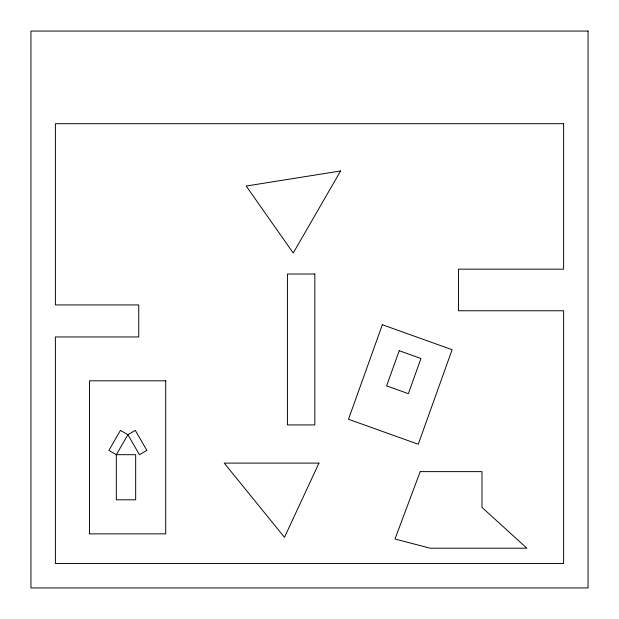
<?xml version="1.0" encoding="UTF-8"?>
<svg xmlns="http://www.w3.org/2000/svg" width="619" height="619" viewBox="0 0 619 619"><rect width="100%" height="100%" fill="white"/><g stroke="black" fill="none" stroke-linecap="round" stroke-linejoin="round"><path stroke-width="0.93" d="M382.349 324.72L348.497 419.264L418.266 444.249L452.118 349.704L382.349 324.72M399.216 350.71L386.62 385.885L408.362 393.669L420.959 358.494L399.216 350.71M420.216 471.616L394.992 539.01L430.213 548.21L526.87 548.21L481.977 507.387L481.977 471.616L420.216 471.616M318.963 463.113L284.477 537.323L224.233 463.113L318.963 463.113M120.434 430.398L108.89 450.392L116.333 454.686L135.662 454.686L135.662 499.796L116.333 499.796L116.333 454.686L127.878 434.693L135.321 430.398L146.865 450.392L139.422 454.686L127.878 434.693L120.434 430.398M340.605 170.968L293.236 253.009L246.207 186.033L340.605 170.968M588.05 31.058L30.95 31.058L30.95 587.942L588.05 587.942L588.05 31.058M563.615 123.692L55.385 123.692L55.385 304.935L138.749 304.935L138.749 336.953L55.385 336.953L55.385 563.507L563.615 563.507L563.615 310.769L458.47 310.769L458.47 269.164L563.615 269.164L563.615 123.692M314.823 274.024L287.433 274.024L287.433 424.92L314.823 424.92L314.823 274.024M165.706 380.817L89.453 380.817L89.453 533.864L165.706 533.864L165.706 380.817"/></g></svg>
